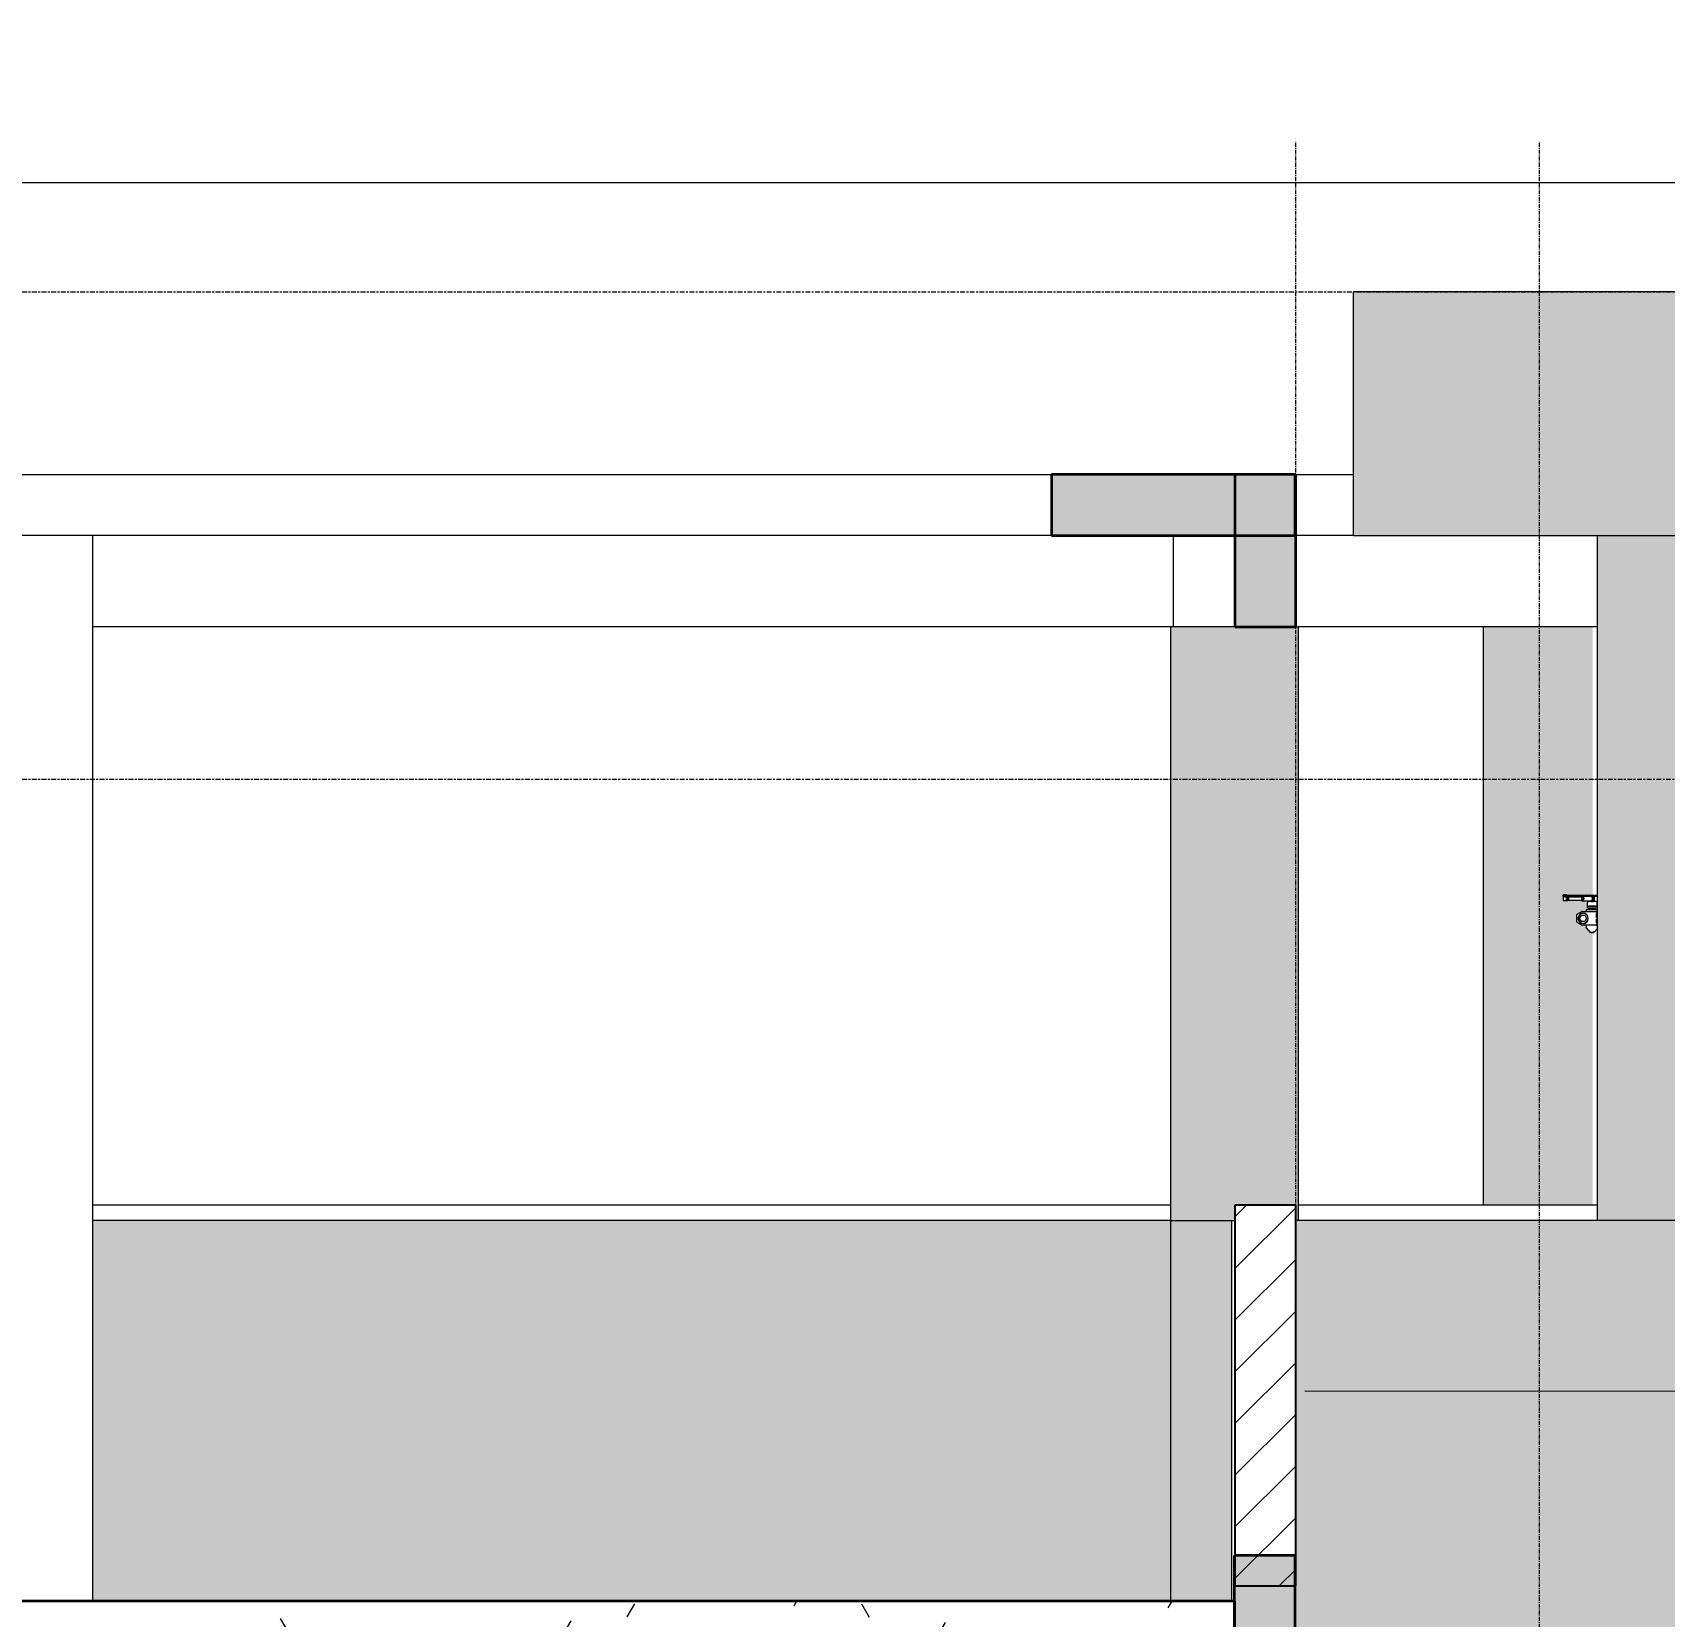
# Model space of a CAD drawing. Header units: millimetres. Extents: x 3451 to 201731, y -8641 to 35300.
# Drawn here: x 40390 to 45747, y 29450 to 34652 of the extents above; entities that cross this region are included whole.
import ezdxf

# ---------------------------------------------------------------- set-up
doc = ezdxf.new("R2010")
doc.units = ezdxf.units.MM
doc.linetypes.add('Centre', pattern=[31.75, 6.35, -4.7625, 15.875, -4.7625])
doc.linetypes.add('Grid Line', pattern=[22.225, 12.7, -3.175, 3.175, -3.175])
for name, color, linetype, lineweight in [('0-1', 7, 'Continuous', 5), ('A-ANNO-DIMS', 211, 'Continuous', 9), ('A-ANNO-DIMS-150', 211, 'Continuous', 9), ('A-DOOR', 31, 'Continuous', 9), ('A-FLOR-1', 10, 'Continuous', 35), ('A-FLOR-2', 7, 'Continuous', 9), ('A-FLOR-3', 192, 'Continuous', 35), ('A-FLOR-LEVL-2', 51, 'Centre', 9), ('A-FLOR-PATT-1', 7, 'Continuous', 9), ('A-FLOR-PATT-3', 8, 'Continuous', 9), ('A-WALL', 113, 'Continuous', 9), ('A-WALL-1', 113, 'Continuous', 25), ('A-WALL-IDEN', 211, 'Continuous', 9), ('A-WALL-PATT-3', 111, 'Continuous', 5), ('A-WALL-PATT-4', 111, 'Continuous', 9), ('I-WALL', 2, 'Continuous', 9), ('S-BEAM-1', 12, 'Continuous', 5), ('S-BEAM-2', 10, 'Continuous', 35), ('S-BEAM-3', 7, 'Continuous', 9), ('S-COLS-1', 7, 'Continuous', 9), ('S-GRID-1', 1, 'Grid Line', 9)]:
    doc.layers.add(name, color=color, linetype=linetype, lineweight=lineweight)
doc.styles.add('UTM Avo', font='', dxfattribs={"width": 0.9, "height": 375})
doc.styles.get('UTM Avo').set_extended_font_data('UTM Avo')
doc.dimstyles.new('1_Dim_chi_tiet_2_5', dxfattribs={"dimscale": 304.8, "dimtxt": 374.737856, "dimasz": 0.590551, "dimexe": 0.492126, "dimexo": 0.0625, "dimgap": 0.049213, "dimtad": 1, "dimdec": 0, "dimrnd": 5, "dimzin": 0, "dimdsep": 46, "dimtxsty": 'UTM Avo', "dimblk1": 'OBLIQUE', "dimblk2": 'OBLIQUE', "dimsah": 1, "dimcen": 0.09, "dimdle": 0.492126, "dimazin": 0, "dimtfac": 1, "dimtdec": 4, "dimtix": 1, "dimtmove": 0, "dimatfit": 3, "dimfxl": 0.984252, "dimfxlon": 1, "dimtvp": 1, "dimtolj": 1, "dimtzin": 0, "dimarcsym": 2})

# ---------------------------------------------------------------- blocks, each defined once
blk = doc.blocks.new('NCV_TKTC_KET CAU_rvt-1-TKCS_MẶT CẮT C')
at = {"layer": 'A-FLOR-PATT-1'}
blk.add_hatch(color=256, dxfattribs=at).paths.add_polyline_path([(44535.3, 33000), (44535.3, 33200), (43735.3, 33200), (43735.3, 33000)])
at = {"layer": 'S-BEAM-1'}
for points in [[(44337, 32700), (44537, 32700), (44537, 33200), (44337, 33200)], [(44426.5, 29350), (44535.3, 29350), (44535.3, 29650), (44335.3, 29650), (44335.3, 29350)]]:
    blk.add_hatch(color=256, dxfattribs=at).paths.add_polyline_path(points)
at = {"layer": 'A-FLOR-1'}
for p, q in [((44535.3, 33200), (43735.3, 33200)), ((43735.3, 33200), (43735.3, 33000)), ((44535.3, 33000), (44535.3, 33200)), ((43735.3, 33000), (44535.3, 33000))]:
    blk.add_line(p, q, dxfattribs=at)
at = {"layer": 'A-FLOR-2'}
for p, q in [((37796.9, 33200), (43735.3, 33200)), ((44537, 33200), (44727, 33200)), ((43735.3, 33000), (37796.9, 33000)), ((44727, 33000), (44537, 33000))]:
    blk.add_line(p, q, dxfattribs=at)
at = {"layer": 'S-BEAM-2'}
for p, q in [((44537, 33200), (44337, 33200)), ((44337, 33200), (44337, 32700)), ((44537, 32700), (44537, 33200)), ((44337, 32700), (44537, 32700)), ((44535.3, 29650), (44335.3, 29650)), ((44335.3, 29650), (44335.3, 29350)), ((44535.3, 29350), (44535.3, 29650))]:
    blk.add_line(p, q, dxfattribs=at)
at = {"layer": 'S-BEAM-3'}
for p, q in [((44125.3, 32700), (40586.9, 32700)), ((45527.4, 32700), (44545.3, 32700))]:
    blk.add_line(p, q, dxfattribs=at)
at = {"layer": 'S-COLS-1'}
for p, q in [((40586.9, 29500), (40586.9, 33000)), ((44135.3, 32700), (44135.3, 33000))]:
    blk.add_line(p, q, dxfattribs=at)
blk = doc.blocks.new('FD_02 - FD_03 - FD_02-KY THUAT-1000x2200mm-2150404-TKCS_MẶT CẮT C')
at = {"layer": 'A-DOOR'}
for p, q in [((45413.5, 31818.5), (45413.5, 31815.5)), ((45414, 31818.5), (45414, 31818.5)), ((45414, 31818.5), (45421.7, 31818.5)), ((45414, 31815.5), (45414, 31815.5)), ((45414, 31815.5), (45421.7, 31815.5)), ((45414.7, 31814.5), (45414.7, 31800.5)), ((45415.2, 31820.3), (45415.2, 31818.5)), ((45427.2, 31820.3), (45415.2, 31820.3)), ((45415.2, 31820.3), (45427.2, 31820.3)), ((45415.3, 31814.5), (45419.5, 31814.5)), ((45419.5, 31800.5), (45415.4, 31800.5)), ((45416.2, 31815.5), (45416.2, 31814.5)), ((45419.5, 31814.5), (45427.7, 31814.5)), ((45427.1, 31800.5), (45419.5, 31800.5)), ((45421.2, 31818.5), (45423.7, 31818.5)), ((45423.7, 31818.5), (45421.2, 31818.5)), ((45422.7, 31818.5), (45421.2, 31818.5)), ((45421.2, 31818.5), (45422.7, 31818.5)), ((45421.2, 31815.5), (45423.7, 31815.5)), ((45423.7, 31815.5), (45421.2, 31815.5)), ((45423.7, 31815.5), (45421.2, 31815.5)), ((45421.2, 31815.5), (45423.7, 31815.5)), ((45423.3, 31818.5), (45421.7, 31818.5)), ((45421.7, 31818.5), (45423.3, 31818.5)), ((45423.3, 31815.5), (45421.7, 31815.5)), ((45421.7, 31815.5), (45423.3, 31815.5)), ((45472.7, 31812.5), (45422.7, 31812.5)), ((45422.7, 31802.5), (45472.7, 31802.5)), ((45423.3, 31818.5), (45473.9, 31818.5)), ((45423.3, 31815.5), (45473.9, 31815.5)), ((45426.2, 31814.5), (45426.2, 31815.5)), ((45426.4, 31809.5), (45426.4, 31811.5)), ((45426.4, 31804.8), (45426.4, 31807.2)), ((45427.7, 31814.5), (45427.1, 31814.5)), ((45427.1, 31814.5), (45428.6, 31814.5)), ((45427.1, 31814.5), (45427.1, 31800.5)), ((45428.6, 31800.5), (45427.1, 31800.5)), ((45427.2, 31818.5), (45427.2, 31820.3)), ((45427.7, 31800.5), (45427.7, 31814.5)), ((45428.1, 31811.5), (45428.5, 31811.5)), ((45428.5, 31803.5), (45428.2, 31803.5)), ((45428.5, 31811.5), (45430.3, 31811.5)), ((45430.3, 31803.5), (45428.5, 31803.5)), ((45430.3, 31811.5), (45430.3, 31803.5)), ((45450.5, 31814.5), (45448.5, 31814.5)), ((45448.5, 31814.5), (45450.5, 31814.5)), ((45516.5, 31814.5), (45450.5, 31814.5)), ((45477.3, 31813.5), (45472.7, 31813.5)), ((45472.7, 31801.5), (45477.3, 31801.5)), ((45473.9, 31818.5), (45474.9, 31818.5)), ((45473.9, 31815.5), (45474.9, 31815.5)), ((45474.9, 31818.5), (45500.5, 31818.5)), ((45474.9, 31815.5), (45500.5, 31815.5)), ((45477.3, 31800.5), (45505.4, 31800.5)), ((45490.4, 31772), (45490.4, 31765)), ((45491.1, 31772), (45490.4, 31772)), ((45490.4, 31772), (45504.9, 31772)), ((45525.4, 31798), (45495.4, 31798)), ((45495.4, 31784.6), (45495.4, 31792.9)), ((45495.4, 31776), (45495.4, 31782)), ((45495.4, 31782), (45510.4, 31782)), ((45510.4, 31776), (45495.4, 31776)), ((45505.4, 31798), (45499.7, 31798)), ((45499.9, 31784), (45507.3, 31784)), ((45499.9, 31782), (45499.9, 31784)), ((45499.9, 31774), (45499.9, 31776)), ((45503.6, 31774), (45499.9, 31774)), ((45500.5, 31818.5), (45501.7, 31818.5)), ((45500.5, 31815.5), (45501.7, 31815.5)), ((45501, 31818.5), (45501.5, 31818.5)), ((45501.5, 31818.5), (45501, 31818.5)), ((45501, 31815.5), (45501.5, 31815.5)), ((45501.5, 31815.5), (45501, 31815.5)), ((45501, 31774), (45501, 31772)), ((45502.2, 31774), (45501, 31774)), ((45501, 31774), (45501.3, 31774)), ((45501.3, 31774), (45502.2, 31774)), ((45501.7, 31818.5), (45527.4, 31818.5)), ((45501.7, 31815.5), (45527.4, 31815.5)), ((45507.7, 31774), (45503.6, 31774)), ((45503.6, 31774), (45507.7, 31774)), ((45507.3, 31774), (45503.6, 31774)), ((45504.9, 31772), (45526.9, 31772)), ((45505, 31800.7), (45505, 31798)), ((45509.1, 31798), (45505, 31798)), ((45505, 31798), (45505.2, 31798)), ((45505.7, 31798), (45506.6, 31798)), ((45506.2, 31800.7), (45506.2, 31797.7)), ((45506.6, 31798), (45506.2, 31798)), ((45506.2, 31798), (45509.3, 31798)), ((45507.3, 31784), (45517.3, 31784)), ((45507.3, 31782), (45507.3, 31784)), ((45507.3, 31774), (45507.3, 31776)), ((45512.3, 31774), (45507.3, 31774)), ((45507.7, 31774), (45510, 31774)), ((45510, 31774), (45507.7, 31774)), ((45508.7, 31814), (45512.7, 31814)), ((45512.7, 31801), (45508.7, 31801)), ((45516, 31798), (45509.1, 31798)), ((45509.3, 31798), (45514.9, 31798)), ((45510.4, 31782), (45525.4, 31782)), ((45525.4, 31776), (45510.4, 31776)), ((45510.5, 31814), (45512.4, 31814)), ((45512.4, 31801), (45510.5, 31801)), ((45512.3, 31774), (45511.7, 31774)), ((45512.3, 31774), (45516.4, 31774)), ((45518.7, 31774), (45512.3, 31774)), ((45517.3, 31774), (45512.3, 31774)), ((45512.4, 31814), (45514.3, 31814)), ((45514.3, 31801), (45512.4, 31801)), ((45514, 31814), (45512.6, 31814)), ((45512.6, 31801), (45512.6, 31814)), ((45512.6, 31801), (45514, 31801)), ((45512.7, 31814), (45513.8, 31814)), ((45512.7, 31801), (45512.7, 31814)), ((45514.3, 31814), (45517.8, 31814)), ((45514.3, 31801), (45514.3, 31814)), ((45517.8, 31801), (45514.3, 31801)), ((45514.9, 31798), (45514.4, 31798)), ((45514.8, 31797.7), (45514.8, 31814)), ((45521.3, 31798), (45515.6, 31798)), ((45515.8, 31798), (45516, 31798)), ((45516, 31798), (45516, 31814)), ((45516.4, 31774), (45519, 31774)), ((45516.5, 31814.5), (45518.5, 31814.5)), ((45518.5, 31814.5), (45516.5, 31814.5)), ((45517.3, 31784), (45520, 31784)), ((45517.3, 31782), (45517.3, 31784)), ((45517.3, 31774), (45517.3, 31776)), ((45518.7, 31774), (45517.3, 31774)), ((45518.5, 31801), (45518.5, 31814)), ((45519, 31774), (45518.7, 31774)), ((45520, 31774), (45518.7, 31774)), ((45519, 31772), (45519, 31774)), ((45520, 31782), (45520, 31784)), ((45520, 31774), (45520, 31776)), ((45525.4, 31792.9), (45525.4, 31784.6)), ((45525.4, 31782), (45525.4, 31776)), ((45459.6, 31730.7), (45459.6, 31754.3)), ((45460.7, 31756.1), (45476.2, 31764.7)), ((45476.2, 31720.3), (45460.7, 31728.9)), ((45469.1, 31742.5), (45474.9, 31752.5)), ((45474.9, 31732.5), (45469.1, 31742.5)), ((45474.9, 31752.5), (45486.4, 31752.5)), ((45486.4, 31732.5), (45474.9, 31732.5)), ((45477.2, 31765), (45521.3, 31765)), ((45521.3, 31720), (45477.2, 31720)), ((45486.4, 31752.5), (45492.2, 31742.5)), ((45492.2, 31742.5), (45486.4, 31732.5)), ((45490.5, 31720), (45490.5, 31712.4)), ((45521.3, 31765), (45524.3, 31765)), ((45524.3, 31720), (45521.3, 31720)), ((45526.9, 31765), (45523.8, 31765)), ((45523.8, 31720), (45526.9, 31720)), ((45524.3, 31765), (45525.4, 31765)), ((45525.4, 31720), (45524.3, 31720)), ((45527.4, 31765), (45525.4, 31765)), ((45525.4, 31720), (45527.4, 31720)), ((45525.6, 31762), (45525.6, 31723)), ((45490.8, 31711.7), (45503.7, 31696.3)), ((45504.5, 31697), (45506.3, 31697)), ((45506.3, 31697), (45504.5, 31697)), ((45513.5, 31696), (45506.5, 31696)), ((45506.5, 31696), (45513.5, 31696)), ((45513.7, 31697), (45515.5, 31697)), ((45515.5, 31697), (45513.7, 31697)), ((45516.3, 31696.3), (45527.4, 31709.5))]:
    blk.add_line(p, q, dxfattribs=at)
at = {"layer": 'A-DOOR', "flags": 128}
for points in [[(45430.3, 31811.5), (45431.1, 31811), (45431.7, 31810.4), (45432.3, 31809.7), (45432.7, 31809), (45432.9, 31808.3), (45433, 31807.5)], [(45433, 31807.5), (45432.9, 31806.7), (45432.7, 31806), (45432.3, 31805.3), (45431.7, 31804.6), (45431.1, 31804), (45430.3, 31803.5)], [(45525.6, 31762), (45525.6, 31762.7), (45525.6, 31763.3), (45525.6, 31763.9), (45525.5, 31764.3), (45525.5, 31764.7), (45525.4, 31764.9), (45525.4, 31765)], [(45525.4, 31764.9), (45525.5, 31764.7), (45525.5, 31764.3), (45525.6, 31763.9), (45525.6, 31763.3), (45525.6, 31762.7), (45525.6, 31762)], [(45525.6, 31723), (45525.6, 31722.3), (45525.6, 31721.7), (45525.6, 31721.1), (45525.5, 31720.7), (45525.5, 31720.3), (45525.4, 31720.1)], [(45525.4, 31720), (45525.4, 31720.1), (45525.5, 31720.3), (45525.5, 31720.7), (45525.6, 31721.1), (45525.6, 31721.7), (45525.6, 31722.3), (45525.6, 31723)], [(45490.8, 31711.7), (45490.7, 31711.7), (45490.7, 31711.8), (45490.7, 31711.8), (45490.6, 31711.8), (45490.6, 31711.9), (45490.6, 31711.9), (45490.6, 31712), (45490.6, 31712), (45490.6, 31712), (45490.5, 31712.1), (45490.5, 31712.1), (45490.5, 31712.2), (45490.5, 31712.2), (45490.5, 31712.3), (45490.5, 31712.3), (45490.5, 31712.3), (45490.5, 31712.4), (45490.5, 31712.4)], [(45504.4, 31696), (45504.4, 31696), (45504.3, 31696), (45504.3, 31696), (45504.3, 31696), (45504.2, 31696), (45504.2, 31696), (45504.2, 31696), (45504.1, 31696), (45504.1, 31696.1), (45504.1, 31696.1), (45504, 31696.1), (45504, 31696.1), (45504, 31696.1), (45503.9, 31696.1), (45503.9, 31696.2), (45503.9, 31696.2), (45503.8, 31696.2), (45503.8, 31696.2), (45503.8, 31696.3), (45503.8, 31696.3), (45503.7, 31696.3), (45503.7, 31696.3)], [(45515.6, 31696), (45515.6, 31696), (45515.5, 31696), (45515.5, 31696), (45515.5, 31696), (45515.5, 31696), (45515.4, 31696), (45515.3, 31696), (45515.3, 31696), (45515.2, 31696), (45515.1, 31696), (45515, 31696), (45514.9, 31696), (45514.8, 31696), (45514.7, 31696), (45514.6, 31696), (45514.5, 31696), (45514.3, 31696), (45514.2, 31696), (45514, 31696), (45513.9, 31696), (45513.7, 31696), (45513.5, 31696), (45513.4, 31696), (45513.2, 31696), (45513, 31696), (45512.8, 31696), (45512.6, 31696), (45512.4, 31696), (45512.2, 31696), (45512, 31696), (45511.8, 31696), (45511.6, 31696), (45511.4, 31696), (45511.2, 31696), (45510.9, 31696), (45510.7, 31696), (45510.5, 31696), (45510.3, 31696), (45510, 31696), (45509.8, 31696), (45509.6, 31696), (45509.4, 31696), (45509.2, 31696), (45508.9, 31696), (45508.7, 31696), (45508.5, 31696), (45508.3, 31696), (45508.1, 31696), (45507.9, 31696), (45507.7, 31696), (45507.5, 31696), (45507.3, 31696), (45507.1, 31696), (45506.9, 31696), (45506.7, 31696), (45506.5, 31696), (45506.4, 31696), (45506.2, 31696), (45506, 31696), (45505.9, 31696), (45505.7, 31696), (45505.6, 31696), (45505.5, 31696), (45505.3, 31696), (45505.2, 31696), (45505.1, 31696), (45505, 31696), (45504.9, 31696), (45504.8, 31696), (45504.7, 31696), (45504.7, 31696), (45504.6, 31696), (45504.5, 31696), (45504.5, 31696), (45504.5, 31696), (45504.4, 31696), (45504.4, 31696), (45504.4, 31696)], [(45504.4, 31696), (45504.4, 31696), (45504.4, 31696), (45504.5, 31696), (45504.5, 31696), (45504.5, 31696), (45504.6, 31696), (45504.6, 31696), (45504.7, 31696), (45504.8, 31696), (45504.9, 31696), (45504.9, 31696), (45505, 31696), (45505.1, 31696), (45505.3, 31696), (45505.4, 31696), (45505.5, 31696), (45505.7, 31696), (45505.8, 31696), (45505.9, 31696), (45506.1, 31696), (45506.3, 31696), (45506.4, 31696), (45506.6, 31696), (45506.8, 31696), (45507, 31696), (45507.2, 31696), (45507.4, 31696), (45507.6, 31696), (45507.8, 31696), (45508, 31696), (45508.2, 31696), (45508.4, 31696), (45508.6, 31696), (45508.8, 31696), (45509, 31696), (45509.3, 31696), (45509.5, 31696), (45509.7, 31696), (45509.9, 31696), (45510.1, 31696), (45510.4, 31696), (45510.6, 31696), (45510.8, 31696), (45511, 31696), (45511.3, 31696), (45511.5, 31696), (45511.7, 31696), (45511.9, 31696), (45512.1, 31696), (45512.3, 31696), (45512.5, 31696), (45512.7, 31696), (45512.9, 31696), (45513.1, 31696), (45513.3, 31696), (45513.4, 31696), (45513.6, 31696), (45513.8, 31696), (45513.9, 31696), (45514.1, 31696), (45514.2, 31696), (45514.4, 31696), (45514.5, 31696), (45514.6, 31696), (45514.8, 31696), (45514.9, 31696), (45515, 31696), (45515.1, 31696), (45515.2, 31696), (45515.2, 31696), (45515.3, 31696), (45515.4, 31696), (45515.4, 31696), (45515.5, 31696), (45515.5, 31696), (45515.5, 31696), (45515.6, 31696), (45515.6, 31696)], [(45516.3, 31696.3), (45516.2, 31696.3), (45516.2, 31696.3), (45516.2, 31696.2), (45516.2, 31696.2), (45516.1, 31696.2), (45516.1, 31696.2), (45516.1, 31696.2), (45516, 31696.1), (45516, 31696.1), (45516, 31696.1), (45515.9, 31696.1), (45515.9, 31696.1), (45515.9, 31696.1), (45515.8, 31696), (45515.8, 31696), (45515.8, 31696), (45515.7, 31696), (45515.7, 31696), (45515.7, 31696), (45515.6, 31696), (45515.6, 31696), (45515.6, 31696)]]:
    blk.add_lwpolyline(points, dxfattribs=at)
at = {"layer": 'A-DOOR'}
for centre, radius, start, end in [((45461.6, 31754.3), 2, 119.1975, 180), ((45461.6, 31730.7), 2, 180, 240.8025), ((45480.6, 31742.5), 17, 0, 180), ((45480.6, 31742.5), 17, 180, 0), ((45480.6, 31742.5), 16.5, 0, 180), ((45480.6, 31742.5), 16.5, 180, 0), ((45477.2, 31763), 2, 90, 119.1975), ((45477.2, 31722), 2, 240.8025, 270), ((45480.6, 31742.5), 17, 60, 75), ((45480.6, 31742.5), 17, 285, 300)]:
    blk.add_arc(centre, radius, start, end, dxfattribs=at)
for centre, major_axis, ratio, start_param, end_param in [((45423.5, 31807.5), (0, 5), 0.965835, 5.402701, 5.632805), ((45423.5, 31807.5), (0, 5), 0.965835, 3.791973, 4.022077), ((45427.2, 31807.5), (0, 2.5), 0.259156, 1.832596, 2.879793), ((45427.2, 31807.5), (0, 2.5), 0.259156, 1.832596, 2.879793), ((45426.7, 31807.5), (0, 7), 0.259156, 6.021386, 6.283185), ((45426.7, 31807.5), (0, 7), 0.259156, 3.141593, 3.403392), ((45427.2, 31807.5), (0, 2.5), 0.259156, 0.261799, 0.523599), ((45427.2, 31807.5), (0, 2.5), 0.259156, 0.261799, 0.523599), ((45429.2, 31807.5), (0, 2.5), 0.259156, 4.712389, 7.853982), ((45429.2, 31807.5), (0, 2.5), 0.259156, 1.570796, 4.712389), ((45428.6, 31807.5), (0, 7), 0.259156, 4.712389, 6.283185), ((45428.6, 31807.5), (0, 7), 0.259156, 3.141593, 4.712389), ((45472.7, 31807.5), (0, 6), 0.965835, 4.712389, 6.806784), ((45472.7, 31807.5), (0, 6), 0.965835, 2.617994, 4.712389), ((45472.7, 31807.5), (0, 5), 0.965835, 4.712389, 6.521612), ((45472.7, 31807.5), (0, 5), 0.965835, 2.903166, 4.712389), ((45477.3, 31807.5), (0, 7), 0.965835, 0.261799, 0.785398), ((45477.3, 31807.5), (0, 7), 0.965835, 2.356194, 4.712389), ((45477.3, 31807.5), (0, 6), 0.965835, 4.712389, 6.806784), ((45477.3, 31807.5), (0, 6), 0.965835, 2.617994, 4.712389), ((45477.3, 31807.5), (0, 7), 0.965835, 4.712389, 6.021386), ((45495.4, 31786), (0, 12), 0.000349, 0, 0.959931), ((45495.4, 31788), (0, 6), 0.000349, 3.141593, 4.101524), ((45505.4, 31807.5), (0, 7), 0.965835, 5.776005, 6.536775), ((45505.4, 31807.5), (0, 7), 0.965835, 2.888003, 3.648773), ((45511, 31807.5), (0, 6.79), 0.259156, 0.291061, 0.547008), ((45511, 31807.5), (0, 6.79), 0.259156, 2.594585, 2.850532), ((45512.9, 31807.5), (0, 6.79), 0.259156, 0.291061, 1.058902), ((45512.9, 31807.5), (0, 6.79), 0.259156, 2.082691, 2.850532), ((45512.7, 31807.5), (0, 2.5), 0.259156, 4.712389, 7.853982), ((45512.7, 31807.5), (0, 2.5), 0.259156, 1.570796, 4.712389), ((45525.4, 31786), (0, 12), 0.000349, 0, 0.959931), ((45525.4, 31788), (0, 6), 0.000349, 3.141593, 4.101524)]:
    blk.add_ellipse(centre, major_axis=major_axis, ratio=ratio, start_param=start_param, end_param=end_param, dxfattribs=at)
for points, knots in [([(45511.6, 31807.5), (45511.6, 31807.8), (45511.6, 31808.2), (45511.6, 31808.7), (45511.5, 31809), (45511.4, 31809.4), (45511.4, 31809.8), (45511.3, 31810), (45511.2, 31810.3), (45511.2, 31810.4), (45511.1, 31810.6), (45511, 31810.8), (45510.9, 31811.1), (45510.8, 31811.3), (45510.7, 31811.5), (45510.6, 31811.7), (45510.5, 31811.8), (45510.4, 31812), (45510.2, 31812.3), (45510, 31812.5), (45509.7, 31812.8), (45509.3, 31813.2), (45508.9, 31813.5), (45508.7, 31813.6)], [0, 0, 0, 0, 0.1, 0.15, 0.2, 0.25, 0.3, 0.35, 0.375, 0.4, 0.425, 0.45, 0.5, 0.55, 0.575, 0.6, 0.625, 0.65, 0.7, 0.75, 0.8, 0.9, 1, 1, 1, 1]), ([(45508.7, 31801.4), (45508.9, 31801.5), (45509.3, 31801.8), (45509.7, 31802.2), (45510, 31802.5), (45510.2, 31802.7), (45510.4, 31803), (45510.5, 31803.2), (45510.6, 31803.3), (45510.7, 31803.5), (45510.8, 31803.7), (45510.9, 31803.9), (45511, 31804.2), (45511.1, 31804.4), (45511.2, 31804.6), (45511.2, 31804.7), (45511.3, 31805), (45511.4, 31805.2), (45511.4, 31805.6), (45511.5, 31806), (45511.6, 31806.3), (45511.6, 31806.8), (45511.6, 31807.2), (45511.6, 31807.5)], [0, 0, 0, 0, 0.1, 0.2, 0.25, 0.3, 0.35, 0.375, 0.4, 0.425, 0.45, 0.5, 0.55, 0.575, 0.6, 0.625, 0.65, 0.7, 0.75, 0.8, 0.85, 0.9, 1, 1, 1, 1]), ([(45525.4, 31752), (45525.4, 31753.2), (45525.4, 31755), (45525.2, 31756.9), (45525.1, 31757.9), (45525, 31758.5), (45524.8, 31758.7), (45524.7, 31758.4), (45524.5, 31757.6), (45524.4, 31756.4), (45524.3, 31755.4), (45524.3, 31754.9)], [0, 0, 0, 0, 0.2, 0.3, 0.4, 0.5, 0.6, 0.7, 0.8, 0.9, 1, 1, 1, 1]), ([(45524.3, 31754.9), (45524.4, 31756), (45524.5, 31757.3), (45524.7, 31758.4), (45524.8, 31758.7), (45525, 31758.5), (45525.1, 31757.9), (45525.2, 31756.9), (45525.3, 31755.5), (45525.4, 31753.8), (45525.4, 31752.6), (45525.4, 31752)], [0, 0, 0, 0, 0.2, 0.3, 0.4, 0.5, 0.6, 0.7, 0.8, 0.9, 1, 1, 1, 1]), ([(45524.3, 31749.1), (45524.4, 31748), (45524.5, 31746.7), (45524.7, 31745.6), (45524.8, 31745.3), (45525, 31745.5), (45525.1, 31746.1), (45525.2, 31747.1), (45525.3, 31748.5), (45525.4, 31750.2), (45525.4, 31751.4), (45525.4, 31752)], [0, 0, 0, 0, 0.2, 0.3, 0.4, 0.5, 0.6, 0.7, 0.8, 0.9, 1, 1, 1, 1]), ([(45525.4, 31752), (45525.4, 31750.8), (45525.4, 31749), (45525.2, 31747.1), (45525.1, 31746.1), (45525, 31745.5), (45524.8, 31745.3), (45524.7, 31745.6), (45524.5, 31746.4), (45524.4, 31747.6), (45524.3, 31748.6), (45524.3, 31749.1)], [0, 0, 0, 0, 0.2, 0.3, 0.4, 0.5, 0.6, 0.7, 0.8, 0.9, 1, 1, 1, 1]), ([(45525.4, 31733), (45525.4, 31734.2), (45525.4, 31736), (45525.2, 31737.9), (45525.1, 31738.9), (45525, 31739.5), (45524.8, 31739.7), (45524.7, 31739.4), (45524.5, 31738.6), (45524.4, 31737.4), (45524.3, 31736.4), (45524.3, 31735.9)], [0, 0, 0, 0, 0.2, 0.3, 0.4, 0.5, 0.6, 0.7, 0.8, 0.9, 1, 1, 1, 1]), ([(45524.3, 31735.9), (45524.4, 31737), (45524.5, 31738.3), (45524.7, 31739.4), (45524.8, 31739.7), (45525, 31739.5), (45525.1, 31738.9), (45525.2, 31737.9), (45525.3, 31736.5), (45525.4, 31734.8), (45525.4, 31733.6), (45525.4, 31733)], [0, 0, 0, 0, 0.2, 0.3, 0.4, 0.5, 0.6, 0.7, 0.8, 0.9, 1, 1, 1, 1]), ([(45524.3, 31730.1), (45524.4, 31729), (45524.5, 31727.7), (45524.7, 31726.6), (45524.8, 31726.3), (45525, 31726.5), (45525.1, 31727.1), (45525.2, 31728.1), (45525.3, 31729.5), (45525.4, 31731.2), (45525.4, 31732.4), (45525.4, 31733)], [0, 0, 0, 0, 0.2, 0.3, 0.4, 0.5, 0.6, 0.7, 0.8, 0.9, 1, 1, 1, 1]), ([(45525.4, 31733), (45525.4, 31731.8), (45525.4, 31730), (45525.2, 31728.1), (45525.1, 31727.1), (45525, 31726.5), (45524.8, 31726.3), (45524.7, 31726.6), (45524.5, 31727.4), (45524.4, 31728.6), (45524.3, 31729.6), (45524.3, 31730.1)], [0, 0, 0, 0, 0.2, 0.3, 0.4, 0.5, 0.6, 0.7, 0.8, 0.9, 1, 1, 1, 1])]:
    blk.add_open_spline(points, degree=3, knots=knots, dxfattribs=at)
for points in [[(45524.3, 31754.9), (45524.3, 31754.4), (45524.3, 31754), (45524.2, 31753.5)], [(45524.2, 31752), (45524.2, 31752.5), (45524.2, 31753.5), (45524.3, 31754.4), (45524.3, 31754.9)], [(45524.3, 31749.1), (45524.3, 31749.6), (45524.2, 31750.5), (45524.2, 31751.5), (45524.2, 31752)], [(45524.2, 31750.5), (45524.3, 31750), (45524.3, 31749.6), (45524.3, 31749.1)], [(45524.3, 31735.9), (45524.3, 31735.4), (45524.3, 31735), (45524.2, 31734.5)], [(45524.2, 31733), (45524.2, 31733.5), (45524.2, 31734.5), (45524.3, 31735.4), (45524.3, 31735.9)], [(45524.3, 31730.1), (45524.3, 31730.6), (45524.2, 31731.5), (45524.2, 31732.5), (45524.2, 31733)], [(45524.2, 31731.5), (45524.3, 31731), (45524.3, 31730.6), (45524.3, 31730.1)]]:
    blk.add_open_spline(points, degree=3, dxfattribs=at)
blk = doc.blocks.new('DIMBLOCK54-TKCS_MẶT CẮT C')
at = {"layer": 'A-ANNO-DIMS-150'}
for p, q in [((33536.9, 34458.8), (33536.9, 34008.8)), ((33536.9, 34158.8), (33536.9, 34458.8)), ((78236.9, 34458.8), (78236.9, 34008.8)), ((78236.9, 34158.8), (78236.9, 34458.8)), ((33536.9, 34158.8), (78386.9, 34158.8))]:
    blk.add_line(p, q, dxfattribs=at)
at = {"layer": 'A-ANNO-DIMS-150', "lineweight": 25}
for p, q in [((33536.9, 34158.8), (33626.9, 34248.8)), ((78236.9, 34158.8), (78326.9, 34248.8)), ((33536.9, 34158.8), (33446.9, 34068.8)), ((78236.9, 34158.8), (78146.9, 34068.8))]:
    blk.add_line(p, q, dxfattribs=at)
at = {"layer": 'A-ANNO-DIMS-150', "color": 0, "insert": (55245, 34645.9), "char_height": 375, "width": 1540.589, "attachment_point": 1, "line_spacing_factor": 1.110334, "style": 'UTM Avo'}
blk.add_mtext('44700', dxfattribs=at)
blk = doc.blocks.new('_Oblique')
at = {"color": 0, "linetype": 'ByBlock', "lineweight": -2}
blk.add_line((-0.5, -0.5), (0.5, 0.5), dxfattribs=at)

msp = doc.modelspace()

# ---------------------------------------------------------------- hatches: boundary and pattern name
at = {"layer": 'A-FLOR-PATT-3'}
h = msp.add_hatch(dxfattribs=at)
h.set_pattern_fill('FP_3', color=256, style=0, pattern_type=2)
h.set_pattern_definition([(0, (49422.43, 14125), (609.6, 152.4), [50.292, -406.908, 50.292, -406.908, -2438.4]), (0, (49422.43, 14125), (609.6, 152.4), [-914.4, 50.292, -864.108, 50.292, -406.908, -1066.8]), (0, (49422.43, 14125), (609.6, 152.4), [-2286, 50.292, -254.508, 50.292, -711.708]), (120, (49651.03, 14201.2), (-436.7823, 451.7291), [50.292, -406.908, 50.292, -406.908, -2438.4]), (120, (49651.03, 14201.2), (-436.7823, 451.7291), [-914.4, 50.292, -864.108, 50.292, -406.908, -1066.8]), (120, (49651.03, 14201.2), (-436.7823, 451.7291), [-2286, 50.292, -254.508, 50.292, -711.708]), (240, (49727.23, 14506), (-172.8177, -604.1291), [50.292, -406.908, 50.292, -406.908, -2438.4]), (240, (49727.23, 14506), (-172.8177, -604.1291), [-914.4, 50.292, -864.108, 50.292, -406.908, -1066.8]), (240, (49727.23, 14506), (-172.8177, -604.1291), [-2286, 50.292, -254.508, 50.292, -711.708])])
h.paths.add_polyline_path([(39935.6, 29350), (44337.4, 29350), (44337.4, 29500), (33537.4, 29500), (33537.4, 29350), (39442.6, 29350)])
at = {"layer": 'A-WALL-PATT-3'}
for points in [[(44737, 33000), (44737, 33800), (44727, 33800), (44727, 33000)], [(52461.9, 33000), (52461.9, 33800), (44737, 33800), (44737, 33000), (48445.8, 33000)], [(45527.4, 30750), (45537.4, 30750), (45537.4, 33000), (45527.4, 33000), (45527.4, 30931.1)], [(44337, 30750), (44337, 30800), (44535.3, 30800), (44535.3, 32700), (44125.3, 32700), (44125.3, 30750)], [(44545.3, 30750), (44545.3, 32700), (44535.3, 32700), (44537, 30750)], [(44125.3, 29500), (44327, 29500), (44327, 30750), (44125.3, 30750), (44125.3, 29732.1)], [(45537.4, 29350), (53301.9, 29351.1), (53301.9, 29400), (53311.9, 29400), (53311.9, 30750), (44537, 30750), (44537, 29350), (44587.3, 29350)]]:
    msp.add_hatch(color=256, dxfattribs=at).paths.add_polyline_path(points)
h = msp.add_hatch(color=256, dxfattribs=at)
h.paths.add_polyline_path([(45477.2, 31765), (45484.4, 31759), (45476.4, 31760.1), (45476.9, 31763.2)])
h.paths.add_polyline_path([(45511.9, 30800), (45511.6, 31696.3), (45503.7, 31698), (45491.2, 31712.4), (45490.8, 31720), (45477.2, 31720), (45494.9, 31733.4), (45497.1, 31738.7), (45497.1, 31746.9), (45492.3, 31754.8), (45480.7, 31765), (45491.1, 31765), (45492.7, 31772), (45511.9, 31772), (45510.4, 31774.8), (45505.9, 31775.3), (45501.9, 31774.9), (45497.1, 31776), (45495.4, 31776), (45497.1, 31782), (45495.4, 31783.5), (45497.1, 31797.7), (45506.8, 31797.7), (45505.2, 31800.7), (45481.7, 31802.2), (45483.9, 31806.2), (45483.2, 31811), (45482.1, 31814.3), (45423.3, 31815.5), (45423.3, 31818.5), (45511.9, 31818.5), (45511.9, 32700), (45151.9, 32700), (45151.9, 30800), (45230.4, 30800)])
h.paths.add_polyline_path([(45477.2, 31720), (45477.2, 31726), (45482.4, 31724), (45480.6, 31722.7)])
h.paths.add_polyline_path([(45476.2, 31720.3), (45459.6, 31730.7), (45460.7, 31756.1), (45476.2, 31764), (45474.9, 31758.4), (45468.4, 31754.2), (45464.1, 31746.3), (45464.2, 31738.1), (45469.1, 31730.1), (45476.2, 31726)])
h.paths.add_polyline_path([(45480.6, 31726), (45471.5, 31728.9), (45465.9, 31735.3), (45464.2, 31743.1), (45466.5, 31751), (45473.4, 31757.2), (45481.2, 31758.9), (45489.1, 31756.6), (45495.4, 31749.7), (45497.1, 31741.9), (45494.7, 31734), (45487.8, 31727.8), (45481, 31726)])
h.paths.add_polyline_path([(45495.4, 31797.7), (45495.4, 31797.7), (45495.4, 31800.7)])
h.paths.add_polyline_path([(45430.3, 31811.5), (45476.2, 31810.9), (45477.4, 31806.7), (45475.5, 31803.5), (45473.9, 31802.7), (45432, 31805), (45432.9, 31808.3), (45431, 31811)])
h.paths.add_polyline_path([(45416.7, 31800.5), (45415.9, 31800.5), (45416.9, 31814.5), (45426.1, 31814.5), (45427.8, 31811), (45428.5, 31811.5), (45430.3, 31810.4), (45430.3, 31803.5), (45428.5, 31804), (45427.1, 31808.4), (45426.5, 31804), (45425, 31800.5), (45416.9, 31800.5)])
h.paths.add_polyline_path([(45421.7, 31815.5), (45414, 31815.5), (45414, 31818.5), (45421.7, 31818.5)])
h.paths.add_polyline_path([(45473.9, 31815.5), (45474.9, 31815.5), (45473.9, 31817.5)])
h = msp.add_hatch(color=256, dxfattribs=at)
h.paths.add_polyline_path([(42015, 29500), (44125.3, 29500), (44125.3, 30750), (40586.9, 30750), (40586.9, 29500), (41371.9, 29500)])
h.paths.add_polyline_path([(38156.4, 29500), (40236.9, 29500), (40236.9, 30750), (37396.9, 30750), (37396.9, 29500)])
at = {"layer": 'A-WALL-PATT-4'}
msp.add_hatch(color=256, dxfattribs=at).paths.add_polyline_path([(48445.8, 30750), (51671.9, 30750), (51671.9, 33000), (45537.4, 33000), (45537.4, 30750), (45873.5, 30750)])
h = msp.add_hatch(dxfattribs=at)
h.set_pattern_fill('FP_1', color=256, style=0, pattern_type=2)
h.set_pattern_definition([(45, (49422.43, 14125), (-84.8528, 84.8528), [])])
h.paths.add_polyline_path([(44337, 29550), (44537, 29550), (44537, 30800), (44337, 30800), (44337, 29732.1)])

# ---------------------------------------------------------------- linework, layer by layer
at = {"layer": 'A-FLOR-3'}
for p, q in [((44337.4, 29500), (33537.4, 29500)), ((44337.4, 29350), (44337.4, 29500))]:
    msp.add_line(p, q, dxfattribs=at)
at = {"layer": 'A-FLOR-LEVL-2'}
for p, q in [((3450.8, 33800), (93442.9, 33800)), ((3450.8, 32200), (93442.9, 32200))]:
    msp.add_line(p, q, dxfattribs=at)
at = {"layer": 'A-WALL'}
for p, q in [((44337, 32700), (44125.3, 32700)), ((44125.3, 32700), (44125.3, 30750)), ((44537, 32700), (44545.3, 32700)), ((44545.3, 32700), (44545.3, 30750)), ((45151.9, 32700), (45151.9, 30800)), ((44125.3, 30800), (40586.9, 30800)), ((45527.4, 30800), (44545.3, 30800)), ((44125.3, 30750), (44337, 30750)), ((44545.3, 30750), (44537, 30750))]:
    msp.add_line(p, q, dxfattribs=at)
at = {"layer": 'A-WALL-1'}
for p, q in [((44337, 30800), (44337, 29550)), ((44537, 30800), (44337, 30800)), ((44537, 29550), (44537, 30800)), ((44337, 29550), (44537, 29550))]:
    msp.add_line(p, q, dxfattribs=at)
at = {"layer": 'A-WALL-IDEN'}
msp.add_line((44567, 30190.5), (45982.6, 30189), dxfattribs=at)
at = {"layer": 'I-WALL'}
for p, q in [((44727, 33000), (44727, 33800)), ((52471.9, 33800), (44727, 33800)), ((44727, 33000), (52471.9, 33000)), ((45527.4, 30750), (45527.4, 33000)), ((44125.3, 30750), (40586.9, 30750)), ((44125.3, 30750), (44125.3, 29500)), ((44327, 29500), (44327, 30750)), ((53311.9, 30750), (44545.3, 30750))]:
    msp.add_line(p, q, dxfattribs=at)
at = {"layer": 'S-GRID-1'}
for p, q in [((44536.9, 30542.5), (44536.9, 34292.5)), ((45336.9, 30542.5), (45336.9, 34292.5)), ((44536.9, -1941), (44536.9, 30542.5)), ((45336.9, -36), (45336.9, 30542.5))]:
    msp.add_line(p, q, dxfattribs=at)

# ---------------------------------------------------------------- block references
at = {"layer": '0-1'}
msp.add_blockref('NCV_TKTC_KET CAU_rvt-1-TKCS_MẶT CẮT C', (0, 0), dxfattribs=at)
at = {"layer": 'A-DOOR'}
msp.add_blockref('FD_02 - FD_03 - FD_02-KY THUAT-1000x2200mm-2150404-TKCS_MẶT CẮT C', (0, 0), dxfattribs=at)

# ---------------------------------------------------------------- dimensions: what is measured, and where the dimension line sits
at = {"layer": 'A-ANNO-DIMS'}
dim = msp.add_linear_dim(base=(78236.9, 34158.8), p1=(33536.9, 34458.8), p2=(78236.9, 34458.8), dimstyle='1_Dim_chi_tiet_2_5', override={"dimpost": '<>', "dimfxl": 44700}, dxfattribs=at)
dim.commit()
dim.dimension.update_dxf_attribs({"geometry": 'DIMBLOCK54-TKCS_MẶT CẮT C', "text_midpoint": (55886.9, 34367.8)})

doc.saveas('drawing.dxf')
